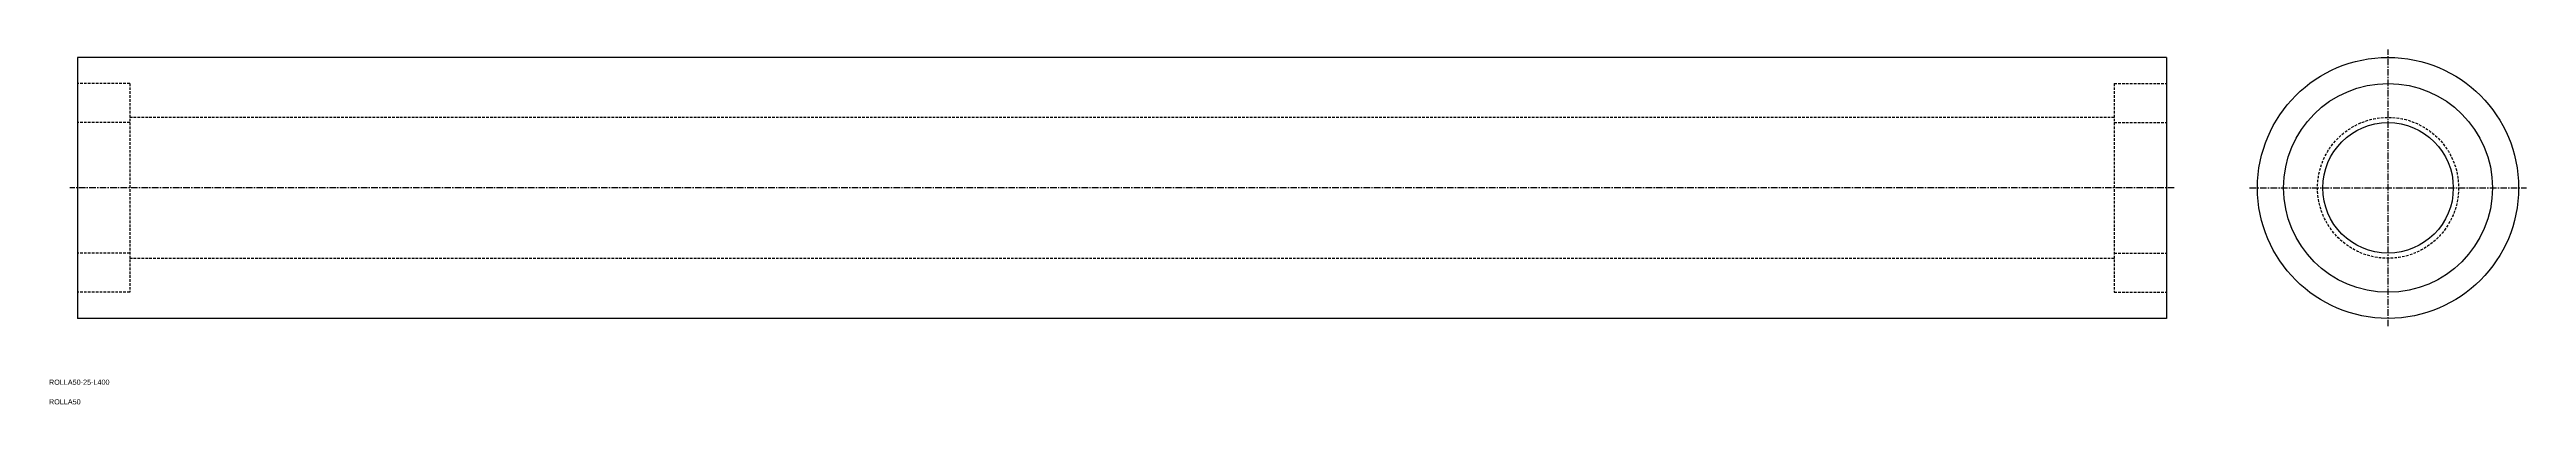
# Model space of a CAD drawing. Extents: x 32 to 506, y -16 to 52.
import ezdxf

# ---------------------------------------------------------------- set-up
doc = ezdxf.new("R2010")
doc.units = 0
doc.linetypes.add('CENTER', pattern=[2, 1.25, -0.25, 0.25, -0.25])
doc.linetypes.add('DASHED', pattern=[0.75, 0.5, -0.25])
doc.layers.get('0').update_dxf_attribs({"linetype": 'CONTINUOUS'})
doc.layers.add('CENTER', color=1, linetype='CENTER')

msp = doc.modelspace()

# ---------------------------------------------------------------- linework, layer by layer
at = {"color": 7, "linetype": 'CONTINUOUS'}
for p, q in [((37.21, 50.85), (37.21, 0.85)), ((437.21, 50.85), (37.21, 50.85)), ((437.21, 50.85), (437.21, 0.85)), ((437.21, 0.85), (37.21, 0.85))]:
    msp.add_line(p, q, dxfattribs=at)
at = {"color": 3, "linetype": 'DASHED'}
for p, q in [((47.21, 45.85), (37.21, 45.85)), ((47.21, 45.85), (47.21, 5.85)), ((427.21, 45.85), (437.21, 45.85)), ((427.21, 45.85), (427.21, 5.85)), ((47.21, 38.35), (37.21, 38.35)), ((427.21, 39.35), (47.21, 39.35)), ((427.21, 38.35), (437.21, 38.35)), ((47.21, 13.35), (37.21, 13.35)), ((427.21, 12.35), (47.21, 12.35)), ((427.21, 13.35), (437.21, 13.35)), ((47.21, 5.85), (37.21, 5.85)), ((427.21, 5.85), (437.21, 5.85))]:
    msp.add_line(p, q, dxfattribs=at)
at = {"color": 7, "linetype": 'CONTINUOUS'}
for radius in [25, 20, 12.5]:
    msp.add_circle((479.64, 25.85), radius, dxfattribs=at)
at = {"color": 3, "linetype": 'DASHED'}
msp.add_circle((479.64, 25.85), 13.5, dxfattribs=at)
at = {"layer": 'CENTER', "color": 1, "linetype": 'CENTER'}
for p, q in [((479.64, -0.65), (479.64, 52.35)), ((438.71, 25.85), (35.71, 25.85)), ((453.14, 25.85), (506.14, 25.85))]:
    msp.add_line(p, q, dxfattribs=at)

# ---------------------------------------------------------------- texts
at = {"color": 7, "linetype": 'CONTINUOUS'}
for s, p in [('ROLLA50-25-L400', (31.75, -11.88)), ('ROLLA50', (31.75, -15.63))]:
    msp.add_text(s, height=1, dxfattribs=at).set_placement(p)

doc.saveas('drawing.dxf')
